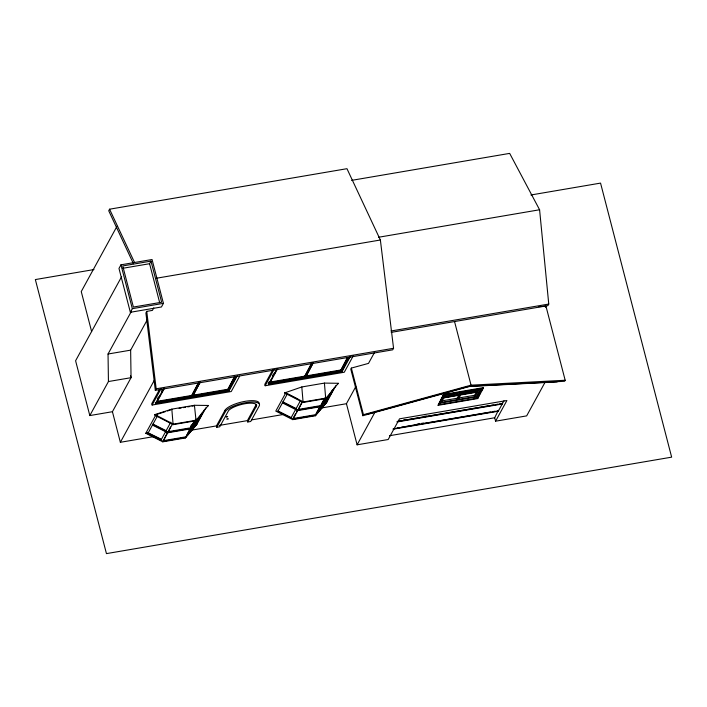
<?xml version="1.0" encoding="UTF-8"?>
<svg xmlns="http://www.w3.org/2000/svg" width="707" height="707" viewBox="0 0 707 707"><rect width="100%" height="100%" fill="white"/><g stroke="black" fill="none" stroke-linecap="round" stroke-linejoin="round"><path stroke-width="1.06" d="M160.931 440.24L161.178 439.745L148.019 433.126L147.781 433.612L160.931 440.24L170.802 422.167M165.606 431.703L166.127 430.696L152.977 424.076L152.447 425.075L167.727 432.772L190.333 428.919L200.496 416.883L200.028 416.511L193.303 424.483M277.771 411.421L278.01 410.935L291.169 417.563L290.93 418.049L277.771 411.421L287.396 393.843M295.597 409.521L296.127 408.513L282.968 401.885L282.447 402.893L297.718 410.59L320.324 406.728L330.487 394.692L330.019 394.32L324.637 400.701M256.279 404.369L255.554 405.738L255.907 407.108L247.768 421.991L250.711 421.487L259.16 406.057A17.808 5.356 -14.5 0 0 245.868 402.628A17.808 5.356 -14.5 0 0 225.339 411.677L216.802 427.275L219.744 426.772L228.547 410.661A14.847 4.463 -14.5 0 1 244.878 403.732A14.847 4.463 -14.5 0 1 256.641 405.738L255.952 407.073M153.799 307.854L152.403 310.408L146.747 311.372L145.898 312.927L155.328 390.352L392.703 349.832L393.56 348.286L380.375 240L346.96 168.69L109.576 209.201L108.728 210.757L133.464 263.746M117 226.275L81.252 291.576L91.636 331.61M120.959 264.816L118.979 268.439L130.353 312.282L161.443 306.979L163.423 303.356L152.049 259.513L120.959 264.816L132.333 308.667L130.353 312.282M121.639 276.658L75.596 360.756L89.816 415.566L112.422 411.713L131.051 377.688L130.645 350.151L147.277 319.776M159.694 302.711L149.575 263.711L150.989 261.122L122.726 265.947L133.393 307.05L161.656 302.234L150.989 261.122M89.816 415.566L108.436 381.541L108.038 354.013L131.449 311.248M153.826 436.59L120.358 442.299L154.533 379.889M155.328 390.352L156.176 388.797L146.747 311.372M159.614 389.31L151.758 403.662L152.12 405.031L231.242 391.528L239.62 376.221M152.12 405.031L161.019 388.77M157.369 398.898L158.412 397.007M161.523 391.316L162.566 389.424M237.287 375.806L228.988 390.971L155.505 403.511L163.812 388.346M157.369 400.445L160.462 394.789M161.496 392.898L164.077 388.187M164.218 388.735L156.989 401.938L227.645 389.875L234.865 376.672M154.877 414.585L154.594 415.106L173.118 424.642L195.724 420.789L208.282 405.473L194.425 405.288L171.819 409.141L154.877 414.585L173.401 424.129L196.007 420.267L194.425 405.288M205.817 407.877L196.67 424.589L185.384 437.96L162.769 441.822L145.801 433.276L155.478 415.592M157.405 416.034L147.781 433.612L147.489 432.516M171.536 409.662L171.819 409.141L173.118 424.642M190.333 428.919L190.192 428.371L185.667 437.447L163.052 441.309L167.586 432.224L167.727 432.772M204.411 409.724L200.779 416.361L190.616 428.398L168.01 432.26L170.458 426.966M162.769 441.822L172.676 423.723M191.606 396.026L198.181 383.221M198.764 382.549L191.535 395.752L192.949 395.513L200.178 382.31M193.02 395.787L200.108 382.036M190.519 426.551L191.562 424.651M190.616 428.398L194.107 421.213M192.604 424.465L194.681 420.674M185.384 437.96L195.291 419.87M196.184 419.145L187.072 435.777L196.953 424.076M196.007 420.267L195.724 420.789L195.574 419.348M187.956 433.815L195.353 425.04L199.507 417.457M192.914 424.766L200.311 415.99L201.866 413.153M195.353 425.04L195.821 425.411L200.496 416.883M207.991 405.995L208.282 405.473M227.645 389.875L234.724 376.124M228.988 390.971L228.768 390.149L236.041 376.884M216.802 427.275L216.448 425.906L224.985 410.307A17.808 5.356 -14.5 0 1 243.279 401.673A17.808 5.356 -14.5 0 1 259.16 403.167M272.655 370.017L264.798 384.369L265.16 385.739L344.282 372.236L353.191 355.975M265.16 385.739L274.06 369.478M247.768 421.991L247.406 420.621L255.899 405.102L256.261 406.472M350.327 356.514L342.02 371.679L268.545 384.219L268.333 383.397L269.376 381.506M272.487 375.815L273.529 373.923M268.545 384.219L276.852 369.054M347.906 357.38L340.677 370.583L270.03 382.637L271.435 379.261M274.016 374.551L275.05 372.669M270.03 382.637L277.771 368.497M338.273 383.291L325.715 398.598L303.109 402.46L284.594 392.915L301.809 386.959L324.416 383.097L338.273 383.291L337.99 383.804M304.646 376.734L311.734 362.983M311.805 363.257L304.576 376.46L305.99 376.221L313.219 363.018M306.06 376.495L313.148 362.744M290.93 418.049L300.555 400.471M295.499 413.834L292.91 418.571L315.516 414.709L320.183 406.18L320.324 406.728M296.542 411.934L297.576 410.042M334.402 387.542L330.77 394.17L320.607 406.207L298 410.069L302.013 401.938M284.594 392.915L285.982 392.473L275.792 411.085L292.769 419.631L302.676 401.541M303.109 402.46L301.809 386.959M320.607 406.207L324.619 398.076M326.943 401.885L317.072 413.586L316.603 413.224L320.236 406.587M322.074 403.22L323.117 401.329M292.769 419.631L315.375 415.778L324.76 398.624M340.677 370.583L347.252 357.777M317.072 413.586L325.132 398.854M325.715 398.598L324.416 383.097M342.02 371.679L341.808 370.857L349.594 356.637M316.603 413.224L325.353 402.857L329.506 395.275M322.233 403.37L330.302 393.808L332.378 390.017M330.487 394.692L325.812 403.22L325.353 402.857M315.375 415.778L326.661 402.407L335.807 385.695M374.303 352.82L368.515 363.38L351.361 368.091L350.796 369.125L362.877 415.716L470.482 386.199L564.61 381.285L565.176 380.251L545.981 306.255L538.469 306.644M544.911 382.549L526.662 415.884L495.58 421.186L506.901 400.507L399.508 418.836L388.187 439.515L357.106 444.818L346.439 403.715L355.824 386.57M362.877 415.716L363.442 414.682L351.361 368.091M357.106 444.818L375.355 411.483M443.616 394.435L438.093 405.323L477.658 398.571L483.323 388.231L483.181 387.683L443.616 394.435L438.093 405.323M439.789 404.563L444.889 395.257L481.626 388.983L476.527 398.288L439.789 404.563L439.436 403.193M479.072 389.292L475.042 396.645L441.133 402.433L445.163 395.08M477.923 389.363L477.057 392.173L460.664 394.966L458.507 398.898L457.385 399.093L457.164 398.271L458.887 395.125M457.385 399.093L459.532 395.16L443.139 397.953L459.762 394.745L460.407 392.35M459.762 394.745L461.052 392.385M477.278 391.758L460.893 394.55L462.184 392.199M475.042 396.645L474.689 395.275L476.412 392.129M476.527 398.288L476.173 396.919L480.76 388.55M480.088 393.322L477.658 398.571M481.122 391.439L483.181 387.683M545.415 307.289L545.981 306.255M351.547 180.373L509.667 153.384L539.591 209.767L548.756 304.063L547.907 305.618L391.201 332.361M495.58 421.186L494.688 417.766L498.338 410.29L498.479 410.838L393.26 428.796M498.479 410.838L502.217 404.006L502.076 403.458L499.902 403.83M397.228 421.558L502.447 403.591L503.976 400.807M323.293 402.301L321.278 404.687L321.738 405.058M193.488 426.666L195.539 424.315L195.821 425.411M226.708 419.057L228.299 418.712L227.963 419.11M227.389 416.918C228.794 415.919 224.861 416.909 226.532 417.139M165.314 411.66L155.991 414.656L157.405 414.417M167.391 410.997L170.502 409.998M363.442 414.682L471.048 385.165L565.176 380.251M366.191 414.505L468.069 386.561L557.196 381.904M93.969 269.561L35.35 279.565L106.448 553.616L671.65 457.155L600.552 183.104L530.904 194.991M122.399 268.351L149.575 263.711M378.528 237.26L539.591 209.767M156.265 278.258L380.375 240M132.333 308.667L163.423 303.356M108.038 354.013L130.645 350.151M390.962 331L548.756 304.063M108.436 381.541L131.051 377.688L130.495 375.558M156.176 388.797L393.56 348.286M156.848 401.39L191.464 395.478M192.878 395.24L227.495 389.327M269.888 382.089L304.505 376.186M305.919 375.947L340.535 370.035M156.38 402.504L228.768 390.149M268.333 383.397L341.808 370.857M179.074 408.372L181.222 408.01M183.378 407.639L185.526 407.276M187.682 406.905L189.838 406.534M191.986 406.172L194.142 405.8M325.998 398.085L303.391 401.938L284.877 392.403M145.801 433.276L147.206 433.029M195.256 424.827L196.67 424.589M325.247 402.645L326.661 402.407M167.868 431.712L190.475 427.85M297.859 409.521L320.465 405.659M191.615 430.139L216.448 425.906M219.391 425.402L247.406 420.621M251.436 419.931L282.738 414.585M321.605 407.957L346.439 403.715M162.91 440.753L185.517 436.899M293.052 419.118L315.658 415.256L315.516 414.709M443.757 394.983L483.323 388.231M443.156 396.724L459.541 393.923M477.066 390.936L460.672 393.728L460.893 394.55M443.952 396.963L446.002 396.609M448.052 396.265L450.103 395.911M452.144 395.558L454.194 395.213M464.543 393.445L466.593 393.092M468.644 392.747L474.795 391.696M441.804 400.887L457.164 398.271M474.689 395.275L458.295 398.076L458.507 398.898M440.514 403.008L476.173 396.919M403.591 419.896L405.765 419.525M424.2 416.379L426.374 416.008M397.944 421.231L402.283 420.497M404.448 420.126L406.622 419.755M408.787 419.384L477.128 407.718M479.293 407.347L489.058 405.685M491.232 405.314L493.398 404.943M495.572 404.572L497.737 404.201M396.998 421.964L502.217 404.006M416.989 424.173L419.154 423.802M421.328 423.431L423.493 423.06M397.237 427.921L399.402 427.549M401.576 427.178L403.741 426.807M405.915 426.436L420.011 424.032M422.185 423.661L490.517 411.995M492.691 411.624L494.856 411.253M393.039 429.202L498.258 411.244M389.469 435.724L494.688 417.766M148.443 432.976L160.798 439.012M288.332 394.32L297.735 399.048M282.685 402.407L298 410.069M152.73 424.562L168.01 432.26M330.302 393.808L330.77 394.17M321.561 404.174L322.021 404.537M200.311 415.99L200.779 416.361M191.279 426.878L191.747 427.24M109.576 209.201L134.524 262.447M502.306 403.043L502.447 403.591M476.836 391.351L477.057 392.173M454.592 321.738L471.048 385.165M440.779 401.063L441.133 402.433M224.985 410.307L225.339 411.677M155.293 402.69L155.505 403.511M112.422 411.713L120.358 442.299"/></g></svg>
